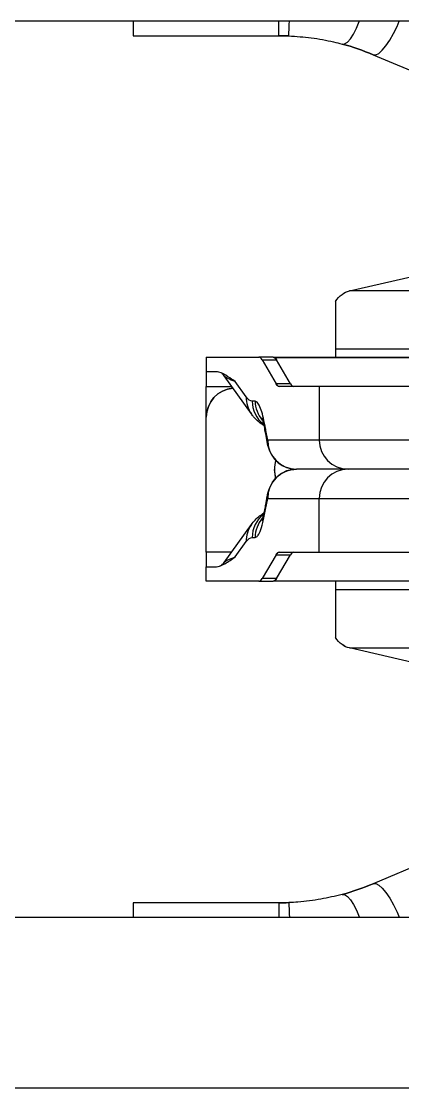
# Model space of a CAD drawing. Header units: inches. Extents: x -1851 to 6314, y -1304 to 4687.
# Drawn here: x 459.54 to 462.63, y 3146.52 to 3155.14 of the extents above; entities that cross this region are included whole.
import ezdxf

# ---------------------------------------------------------------- set-up
doc = ezdxf.new("R2010")
doc.units = ezdxf.units.IN
doc.header["$MEASUREMENT"] = 0

# ---------------------------------------------------------------- blocks, each defined once
blk = doc.blocks.new('2.4.20_7-7_Mid Plan View')
at = {"color": 7, "linetype": 'Continuous', "lineweight": 25}
for p, q in [((8.978616916656481, 1.149999979883432), (8.978616916656481, -1.149999972432852)), ((9.162515842437738, -1.149999972432852), (9.162515842437738, 1.149999979883432)), ((8.943617069244372, 1.115000013262033), (8.943617069244372, -1.115000005811453)), ((8.981566631317126, 0.2124999947845936), (8.978616916656481, 0.2124999947845936)), ((8.981566631317126, 0.1825890280306339), (8.981566631317126, 0.2124999947845936)), ((9.159566127777094, 0.2124999947845936), (9.159566127777094, 0.1825890280306339)), ((9.162515842437738, 0.2124999947845936), (9.159566127777094, 0.2124999947845936)), ((9.047566616058337, 0.1974999941885471), (9.050565921783434, 0.1974999941885471)), ((9.047566616058337, 0.1867254413664341), (9.047566616058337, 0.1974999941885471)), ((9.050565921783434, 0.1974999941885471), (9.050565921783434, 0.1954260803759098)), ((9.053566181182848, 0.1974999941885471), (9.050565921783434, 0.1974999941885471)), ((9.053566181182848, 0.1974999941885471), (9.081232273101794, 0.1974999941885471)), ((9.081232273101794, 0.1974999941885471), (9.087566577911364, 0.1974999941885471)), ((9.090565883636462, 0.1974999941885471), (9.087566577911364, 0.1974999941885471)), ((9.093566143035876, 0.1974999941885471), (9.090565883636462, 0.1974999941885471)), ((9.090565883636462, 0.1954260803759098), (9.090565883636462, 0.1974999941885471)), ((9.093566143035876, 0.1974999941885471), (9.093566143035876, 0.1867254413664341)), ((9.051401340484606, 0.1938375718891621), (9.059206211090075, 0.1882461346685886)), ((9.081926548004137, 0.1882461346685886), (9.089731418609606, 0.1938375718891621)), ((9.052566730499255, 0.1915615536272526), (9.055711948394762, 0.1893080063164234)), ((9.08542081069945, 0.1893080063164234), (9.088566028594958, 0.1915615536272526)), ((9.047566616058337, 0.1867254413664341), (9.047566616058337, 0.183755774050951)), ((9.056566440582262, 0.1880715824663639), (9.056566440582262, 0.1874641515314579)), ((9.084566318511957, 0.1874641515314579), (9.084566318511957, 0.1880715824663639)), ((9.093566143035876, 0.183755774050951), (9.093566143035876, 0.1867254413664341)), ((9.053014003753649, 0.1831702776253223), (9.048118793487536, 0.186063427478075)), ((9.048118793487536, 0.1830937601625919), (9.048118793487536, 0.186063427478075)), ((9.062281810760485, 0.1853283233940601), (9.064566814422594, 0.1848992593586445)), ((9.064566814422594, 0.1848992593586445), (9.064566814422594, 0.1743337400257587)), ((9.075371944427477, 0.1848357059061527), (9.077821933746325, 0.1852980442345142)), ((9.076565944671618, 0.1848992593586445), (9.078850948333727, 0.1853283233940601)), ((9.076565944671618, 0.1743337400257587), (9.076565944671618, 0.1848992593586445)), ((9.093013965606676, 0.186063427478075), (9.088118755340563, 0.1831702776253223)), ((9.093013965606676, 0.186063427478075), (9.093013965606676, 0.1830937601625919)), ((9.047566616058337, 0.1403801031410694), (9.047566616058337, 0.183755774050951)), ((9.048118793487536, 0.1830937601625919), (9.053014003753649, 0.1802006103098392)), ((9.053014003753649, 0.1831702776253223), (9.053014003753649, 0.1802006103098392)), ((9.053566181182848, 0.1825082637369633), (9.053566181182848, 0.1743337400257587)), ((9.087566577911364, 0.1743337400257587), (9.087566577911364, 0.1825082637369633)), ((9.088118755340563, 0.1802006103098392), (9.088118755340563, 0.1831702776253223)), ((9.088118755340563, 0.1802006103098392), (9.093013965606676, 0.1830937601625919)), ((9.093566143035876, 0.183755774050951), (9.093566143035876, 0.1403801031410694)), ((9.070566379547106, 0.1683944053947926), (9.070566379547106, 0.1789599098265171)), ((9.053566181182848, 0.1743337400257587), (9.064566814422594, 0.1743337400257587)), ((9.053566181182848, 0.1743337400257587), (9.053566181182848, 0.07188011333346367)), ((9.064566814422594, 0.1743337400257587), (9.064566814422594, 0.07188011333346367)), ((9.076565944671618, 0.07188011333346367), (9.076565944671618, 0.1743337400257587)), ((9.087566577911364, 0.1743337400257587), (9.076565944671618, 0.1743337400257587)), ((9.087566577911364, 0.07188011333346367), (9.087566577911364, 0.1743337400257587)), ((9.045790874481188, 0.1710000075399876), (9.036044322967516, 0.1710000075399876)), ((9.045790874481188, 0.128426406532526), (9.045790874481188, 0.1710000075399876)), ((9.047566616058337, 0.1710000075399876), (9.045790874481188, 0.1710000075399876)), ((9.095273220062243, 0.1710000075399876), (9.093566143035876, 0.1710000075399876)), ((9.095273220062243, 0.1710000075399876), (9.095273220062243, 0.128426406532526)), ((9.105019771575915, 0.1710000075399876), (9.095273220062243, 0.1710000075399876)), ((9.027237140655505, 0.1391497291624546), (9.033873760223376, 0.1681241132318974)), ((9.033873760223376, 0.1681241132318974), (9.033873760223376, 0.128426406532526)), ((9.070566379547106, 0.07188011333346367), (9.070566379547106, 0.1683944053947926)), ((9.107190334320055, 0.128426406532526), (9.107190334320055, 0.1681241132318974)), ((9.107190334320055, 0.1681241132318974), (9.113826953887926, 0.1391497291624546)), ((9.006639682769762, 0.1128998436033726), (8.985478603363024, 0.1632003970444202)), ((9.155654155731188, 0.1632003970444202), (9.13449307632445, 0.1128998436033726))]:
    blk.add_line(p, q, dxfattribs=at)
at = {"color": 8, "linetype": 'Continuous', "lineweight": 25}
for p, q in [((9.053566181182848, 0.1922866739332676), (9.053566181182848, 0.1974999941885471)), ((9.087566577911364, 0.1974999941885471), (9.087566577911364, 0.1922866739332676)), ((8.981566631317126, 0.1825890280306339), (8.978616916656481, 0.1825890280306339)), ((9.04766389083861, 0.1834765858948231), (9.04766389083861, 0.1413606889545918)), ((9.093468868255602, 0.1413606889545918), (9.093468868255602, 0.1834765858948231)), ((9.159566127777094, 0.1825890280306339), (9.162515842437738, 0.1825890280306339))]:
    blk.add_line(p, q, dxfattribs=at)
at = {"color": 8, "linetype": 'Continuous', "lineweight": 25, "flags": 128}
for points in [[(9.062281810760485, 0.1853283233940601), (9.06284829330443, 0.1853494681417942), (9.063295566558825, 0.1853027231991291)], [(9.078850948333727, 0.1853283233940601), (9.078284465789782, 0.1853494681417942), (9.077820980072008, 0.1852999813854694)], [(8.981607639312731, 0.1805648095905781), (8.98145409774779, 0.1805585958063602), (8.980999195098864, 0.1805401630699635), (8.980260097503649, 0.180510226637125), (8.97926636886596, 0.180469948798418), (8.978616916656481, 0.1804436631500721)], [(9.159525119781488, 0.1805648095905781), (9.15967866134643, 0.1805585958063602), (9.160133563995355, 0.1805401630699635), (9.16087266159057, 0.180510226637125), (9.161866390228266, 0.180469948798418), (9.162515842437738, 0.1804436631500721)], [(8.983278476715075, 0.1696162261068821), (8.983239376068102, 0.1691089607775211), (8.982875072479235, 0.168535266071558), (8.98219987106322, 0.1679194457828999), (8.981243335723864, 0.1672875769436359), (8.980046474456774, 0.1666664220392704), (8.978657924652087, 0.1660822965204716), (8.978616916656481, 0.166066724807024)], [(9.157854282379144, 0.1696162261068821), (9.157893383026117, 0.1691089607775211), (9.158257686614984, 0.168535266071558), (9.158932888031, 0.1679194457828999), (9.159889423370355, 0.1672875769436359), (9.161086284637445, 0.1666664220392704), (9.162474834442133, 0.1660822965204716), (9.162515842437738, 0.166066724807024)], [(8.985478603363024, 0.1632003970444202), (8.985497676849352, 0.1626980192959309), (8.98518773269652, 0.1620802916586399), (8.984564983367907, 0.1613746024668217), (8.983654224395739, 0.1606122888624668), (8.982497417449938, 0.1598271615803242), (8.98114606094359, 0.159054059535265), (8.97966023635863, 0.1583272852003574), (8.978616916656481, 0.1578808464109898)], [(9.155654155731188, 0.1632003970444202), (9.15563508224486, 0.1626980192959309), (9.155945026397692, 0.1620802916586399), (9.156567775726305, 0.1613746024668217), (9.15747853469848, 0.1606122888624668), (9.158635341644281, 0.1598271615803242), (9.159986698150629, 0.159054059535265), (9.16147252273559, 0.1583272852003574), (9.162515842437738, 0.1578808464109898)]]:
    blk.add_lwpolyline(points, dxfattribs=at)
at = {"color": 7, "linetype": 'Continuous', "lineweight": 25, "flags": 128}
blk.add_lwpolyline([(9.068743907928454, 0.1832669265568256), (9.068977558135973, 0.1833244897425175), (9.070526325225817, 0.1834999956190586)], dxfattribs=at)
at = {"color": 7, "linetype": 'Continuous', "lineweight": 25}
for centre, radius, start, end in [((9.08123205448187, 0.1915000014364807), 0.006000000000001273, 5.071083041587992, 90), ((9.04844985984094, 0.1869008548017632), 0.0009004940048676027, 191.2328589594889, 248.4292587916995), ((9.092682899253258, 0.1869008548017632), 0.0009004940048833876, 291.5707412090699, 348.767141040082), ((9.064596255294685, 0.178929128344663), 0.005970203605319637, 0.2954098264737676, 90.28254389036731), ((9.064566346217159, 0.1789599154050165), 0.006000000000003063, 0, 78.42484542471738), ((9.07656634621716, 0.1789599154050165), 0.005999999999999652, 101.575154575236, 180), ((9.07653650379952, 0.178929128344663), 0.005970203605316243, 89.71745610960053, 179.7045901735531), ((9.031566346217158, 0.1825890292047632), 0.05000000000000249, 180, 182.3202151889458), ((9.048449811322602, 0.1839311470177449), 0.0009004385333286092, 191.2309346265793, 248.4311831245182), ((9.052682985918583, 0.1823328907701693), 0.0009004385333288086, 11.23093462678761, 68.43118312413337), ((9.070532054481877, 0.1765000014364659), 0.007000000000001047, 74.73667991958321, 104.8078126904653), ((9.088449773175636, 0.1823328907701693), 0.0009004385333374919, 111.5688168757266, 168.7690653726595), ((9.092682947771596, 0.1839311470177449), 0.0009004385333435183, 291.5688168760508, 348.7690653729501), ((9.10956634621716, 0.1825890292047632), 0.04999999999999909, 357.6797848110543, 0), ((9.052682937400224, 0.1793631829861511), 0.0009004940048858953, 11.23285896011146, 68.42925879052544), ((9.088449821693995, 0.1793631829861226), 0.0009004940048928789, 111.5707412094143, 168.7671410395432), ((9.064596261420153, 0.1683636151221037), 0.005970197525272597, 0.2954944937541811, 90.28260296469156), ((9.07653649767406, 0.1683636151221322), 0.005970197525262629, 89.71739703530682, 179.7045055063403), ((9.031566346217158, 0.1825890292047632), 0.05000000000000238, 195.0377895042695, 202.8159866547315), ((9.10956634621716, 0.1825890292047632), 0.04999999999999993, 337.1840133452677, 344.9622104957305)]:
    blk.add_arc(centre, radius, start, end, dxfattribs=at)
at = {"color": 8, "linetype": 'Continuous', "lineweight": 25}
for centre, radius, start, end in [((9.055883785710964, 0.1835920569212703), 0.00571853176533434, 54.44437644904148, 91.72195165975398), ((9.085246517939812, 0.1836016781096816), 0.005708989364939337, 88.25051496466055, 125.5820237514027), ((9.056576995496801, 0.1820564034183576), 0.00601518830842919, 38.32860172766701, 90.10053756182958), ((9.056570622661976, 0.1814292924580627), 0.006034860522445154, 49.27456143060407, 90.03970523188623), ((9.084556144736457, 0.1820552980886418), 0.006016292979830903, 89.903110656782, 141.6639444091729), ((9.084562129783397, 0.1814293173997896), 0.006034835585332558, 89.96023147878547, 130.7016683444564), ((9.06496676702562, 0.1809102811571393), 0.004008978570258373, 78.43694918407405, 95.72559313843215), ((9.076165631804347, 0.1809225947963569), 0.00399676261900023, 84.2516573870022, 101.4819834724223)]:
    blk.add_arc(centre, radius, start, end, dxfattribs=at)
at = {"color": 8, "linetype": 'Continuous', "lineweight": 25, "extrusion": (0, 0, -1)}
for centre, major_axis, start_param, end_param in [((9.052566346217159, 0.1856222108395684), (-0.001407997862647788, 0.008289600608815126), 0.1648016987791448, 0.8004406874637187), ((9.08856634621716, 0.1856222108395684), (0.001407997862647788, 0.008289600608815126), 5.482744619715909, 6.118383608404133)]:
    blk.add_ellipse(centre, major_axis=major_axis, ratio=0.1648164846434843, start_param=start_param, end_param=end_param, dxfattribs=at)
at = {"color": 7, "linetype": 'Continuous', "lineweight": 25, "extrusion": (0, 0, -1)}
for centre, major_axis, ratio, start_param, end_param in [((9.01256634621716, 0.1880715889469684), (-0.04399999999999916, 0), 0.1432846062742396, 2.944197093739786, 3.141592653589792), ((9.12856634621716, 0.1880715889469684), (-0.04400000000000254, 0), 0.1432846062742285, 0, 0.1973955598500359), ((9.045791192872809, 0.1674036711612246), (-0.0119999999999993, 0), 0.5137614678898509, 0.1171249196963481, 0.6228265854122981), ((9.09527291609093, 0.1674036711612246), (-0.01200000000000272, 0), 0.5137614678897049, 2.518766068177444, 3.024467733893446)]:
    blk.add_ellipse(centre, major_axis=major_axis, ratio=ratio, start_param=start_param, end_param=end_param, dxfattribs=at)
at = {"color": 7, "linetype": 'Continuous', "lineweight": 25}
for points, knots in [([(9.050565921783434, 0.1954260803759098), (9.050588840677872, 0.1952369269240819), (9.050657612114751, 0.1946693448050496), (9.05112869268893, 0.1937251763827703), (9.051841435800494, 0.1926310618349589), (9.05230935361767, 0.1919104468849469), (9.05256354997918, 0.1915658650557077), (9.052566730499255, 0.1915615536272526)], [0, 0, 0, 0, 0.1464037543142244, 0.4393055072735001, 0.7322733593690604, 0.9966501882663106, 1, 1, 1, 1]), ([(9.050622188568102, 0.1949949450790882), (9.050622505803464, 0.1949935293028204), (9.050657436681025, 0.1948376377669376), (9.05077424482322, 0.1945399164731043), (9.051035423768607, 0.1941387848582963), (9.051279470927579, 0.1939378817490933), (9.051401340484606, 0.1938375569880009)], [0, 0, 0, 0, 0.003056852996685747, 0.3365909702571975, 0.6687141742596876, 1, 1, 1, 1]), ([(9.088566028594958, 0.1915615536272526), (9.088569208794315, 0.191565865049057), (9.088935988089236, 0.1920631106867461), (9.089652407504357, 0.1931904776046451), (9.090467865808808, 0.1944747895051933), (9.090549551222619, 0.1952675696584265), (9.090565883636462, 0.1954260803759098)], [0, 0, 0, 0, 0.003349943621589568, 0.3863562700012529, 0.8773063282191439, 1, 1, 1, 1]), ([(9.090502941131586, 0.1949736662209034), (9.090505873635092, 0.1949801548251173), (9.090512838685736, 0.194995566045236), (9.09051321416074, 0.1950125467932367), (9.09051343154906, 0.1950223781168461)], [0, 0, 0, 0, 0.421031182521322, 0.9999999999999999, 0.9999999999999999, 0.9999999999999999, 0.9999999999999999]), ([(9.089731418609606, 0.1938375718891621), (9.089857804582241, 0.1939353928981973), (9.090034227062088, 0.1940719414774321), (9.090151972822877, 0.1942591289335098), (9.090185367584215, 0.1943122185766697)], [0, 0, 0, 0, 0.716382474277987, 1, 1, 1, 1]), ([(9.056566440582262, 0.1874641515314579), (9.056626851923934, 0.1872966972543111), (9.056749414745017, 0.1869569652099301), (9.05778231939507, 0.1864194741465042), (9.059524444371132, 0.1858591784844918), (9.061353022198691, 0.1855071360965894), (9.062281810760485, 0.1853283233940601)], [0, 0, 0, 0, 0.2156751650748037, 0.4375628141798842, 0.714321579839608, 1, 1, 1, 1]), ([(9.059206211090075, 0.1882461346685886), (9.059517812170636, 0.1880060562774872), (9.06012611762814, 0.1875373769158273), (9.060961774494114, 0.1866763577442896), (9.061406821834037, 0.1859573397156566), (9.061602794647204, 0.1856407262384892)], [0, 0, 0, 0, 0.3701808604329945, 0.722664495441537, 1, 1, 1, 1]), ([(9.060078823089587, 0.1860664077103138), (9.060075922717584, 0.1860677139539177), (9.060067178403525, 0.1860716521398444), (9.060329821711765, 0.185972406826636), (9.060853417419619, 0.1858180913876595), (9.061710059335976, 0.1856094162238833), (9.062554494801002, 0.1854301283318307), (9.063181828329522, 0.1853263137100214), (9.063337528228754, 0.1853005476295948)], [0, 0, 0, 0, 0.0826311484429938, 0.2491241510854437, 0.4410219264891492, 0.664562483257165, 0.9167466982438981, 1, 1, 1, 1]), ([(9.0777914161682, 0.1853010393679142), (9.07797606572468, 0.1853315622740865), (9.078640358429002, 0.1854413710614438), (9.079514696414439, 0.1856297167890659), (9.080375428144219, 0.1858438202400521), (9.080874418692982, 0.1859952989325961), (9.081090083952194, 0.1860836687937137), (9.081056940680835, 0.1860676353917086), (9.08105012130736, 0.1860643364489079)], [0, 0, 0, 0, 0.09870386337009038, 0.3550956610743789, 0.5854891529794876, 0.7843541905473769, 0.9556299287259318, 0.9999999999999999, 0.9999999999999999, 0.9999999999999999, 0.9999999999999999]), ([(9.078850948333727, 0.1853283233940601), (9.079068057056208, 0.1853671667884669), (9.080037399862125, 0.1855405940211199), (9.08157013607573, 0.1858739113579873), (9.083177481758167, 0.1863570894033728), (9.084327938098259, 0.1868915001238634), (9.084485999326954, 0.1872712040756142), (9.084566318511957, 0.1874641515314579)], [0, 0, 0, 0, 0.06392065953731857, 0.2853917187922155, 0.5110502618625073, 0.7515390409640716, 1, 1, 1, 1]), ([(9.079542362213122, 0.1856420077383518), (9.079603261430197, 0.1857612198304253), (9.079866908583956, 0.1862773172497327), (9.080492424553004, 0.187004246941683), (9.081237084392992, 0.1877324510542451), (9.081727271375438, 0.1880976639774019), (9.081926548004137, 0.1882461346685886)], [0, 0, 0, 0, 0.09665601088509651, 0.4184467943460503, 0.763580090081565, 1, 1, 1, 1]), ([(9.063293659210192, 0.1852939315140247), (9.063876368889726, 0.1851958266385338), (9.064730567953408, 0.1850520138690968), (9.065510896226439, 0.1848864947648963), (9.065758907318102, 0.1848338879644871)], [0, 0, 0, 0, 0.6821708244687409, 0.9999999999999999, 0.9999999999999999, 0.9999999999999999, 0.9999999999999999]), ([(8.983278476715075, 0.1696162261068821), (8.982931096669038, 0.1710557646458426), (8.982226694012557, 0.1739748003892601), (8.981756582672514, 0.1777176260818578), (8.98164052556957, 0.1799361598255587), (8.981607639312731, 0.1805648095905781)], [0, 0, 0, 0, 0.4108227640532818, 0.8330491334723662, 0.9999999999999999, 0.9999999999999999, 0.9999999999999999, 0.9999999999999999]), ([(9.159525119781488, 0.1805648095905781), (9.159419762176054, 0.1790192860632658), (9.159205834315937, 0.1758811116559116), (9.158526289223683, 0.1722350729991717), (9.1580025261196, 0.1701939399532932), (9.157854282379144, 0.1696162261068821)], [0, 0, 0, 0, 0.4102900164982711, 0.8330909278372, 1, 1, 1, 1])]:
    blk.add_open_spline(points, degree=3, knots=knots, dxfattribs=at)
blk = doc.blocks.new('2.4.20_8_Plan View')
at = {"color": 7, "linetype": 'Continuous', "lineweight": 25}
for p, q in [((9.323470592498765, -1.149999976158171), (9.323470592498765, 1.149999976158114)), ((9.507369041442857, 1.149999976158142), (9.507369041442857, -1.149999976158142)), ((9.542368888854973, 1.115000009536743), (9.542368888854973, -1.115000009536743)), ((9.323470592498765, 0.2124999910593033), (9.326419830322251, 0.2124999910593033)), ((9.326419830322251, 0.2124999910593033), (9.326419830322251, 0.1825890243053436)), ((9.504420280456529, 0.1825890243053436), (9.504420280456529, 0.2124999910593033)), ((9.504420280456529, 0.2124999910593033), (9.507369041442857, 0.2124999910593033)), ((9.392419815063462, 0.1974999904632568), (9.395419597625718, 0.1974999904632568)), ((9.392419815063462, 0.1974999904632568), (9.392419815063462, 0.1867254376411438)), ((9.395419597625718, 0.1954260766506195), (9.395419597625718, 0.1974999904632568)), ((9.395419597625718, 0.1974999904632568), (9.398419857025132, 0.1974999904632568)), ((9.404754161834703, 0.1974999904632568), (9.398419857025132, 0.1974999904632568)), ((9.43241977691649, 0.1974999904632568), (9.404754161834703, 0.1974999904632568)), ((9.43241977691649, 0.1974999904632568), (9.435420036315904, 0.1974999904632568)), ((9.43841981887816, 0.1974999904632568), (9.435420036315904, 0.1974999904632568)), ((9.435420036315904, 0.1974999904632568), (9.435420036315904, 0.1954260766506195)), ((9.43841981887816, 0.1867254376411438), (9.43841981887816, 0.1974999904632568)), ((9.404059886932359, 0.1882461309432983), (9.39625501632689, 0.1938375681638718)), ((9.434584617614732, 0.1938375681638718), (9.426779747009263, 0.1882461309432983)), ((9.400565147399888, 0.1893080025911331), (9.39741992950438, 0.1915615499019623)), ((9.433419704437242, 0.1915615499019623), (9.430274486541734, 0.1893080025911331)), ((9.392419815063462, 0.1837557703256607), (9.392419815063462, 0.1867254376411438)), ((9.401419639587388, 0.1874641478061676), (9.401419639587388, 0.1880715787410736)), ((9.429419994354234, 0.1880715787410736), (9.429419994354234, 0.1874641478061676)), ((9.43841981887816, 0.1867254376411438), (9.43841981887816, 0.1837557703256607)), ((9.392971992492662, 0.1860634237527847), (9.397867679595933, 0.183170273900032)), ((9.392971992492662, 0.1860634237527847), (9.392971992492662, 0.1830937564373016)), ((9.40942001342772, 0.1848992556333542), (9.40713500976561, 0.1853283196687698)), ((9.410614013671868, 0.1848357021808624), (9.408164501190171, 0.1852980405092239)), ((9.40942001342772, 0.1743337363004684), (9.40942001342772, 0.1848992556333542)), ((9.423704624176011, 0.1853283196687698), (9.421419620513902, 0.1848992556333542)), ((9.421419620513902, 0.1848992556333542), (9.421419620513902, 0.1743337363004684)), ((9.432971954345689, 0.183170273900032), (9.43786764144896, 0.1860634237527847)), ((9.43786764144896, 0.1830937564373016), (9.43786764144896, 0.1860634237527847)), ((9.392419815063462, 0.1837557703256607), (9.392419815063462, 0.1403800994157791)), ((9.397867679595933, 0.180200606584549), (9.392971992492662, 0.1830937564373016)), ((9.397867679595933, 0.180200606584549), (9.397867679595933, 0.183170273900032)), ((9.398419857025132, 0.1743337363004684), (9.398419857025132, 0.182508260011673)), ((9.43241977691649, 0.182508260011673), (9.43241977691649, 0.1743337363004684)), ((9.432971954345689, 0.183170273900032), (9.432971954345689, 0.180200606584549)), ((9.43786764144896, 0.1830937564373016), (9.432971954345689, 0.180200606584549)), ((9.43841981887816, 0.1403800994157791), (9.43841981887816, 0.1837557703256607)), ((9.41542005538939, 0.1683944016695023), (9.41542005538939, 0.1789599061012268)), ((9.398419857025132, 0.07188010960817337), (9.398419857025132, 0.1743337363004684)), ((9.398419857025132, 0.1743337363004684), (9.40942001342772, 0.1743337363004684)), ((9.40942001342772, 0.07188010960817337), (9.40942001342772, 0.1743337363004684)), ((9.421419620513902, 0.1743337363004684), (9.421419620513902, 0.07188010960817337)), ((9.43241977691649, 0.1743337363004684), (9.421419620513902, 0.1743337363004684)), ((9.43241977691649, 0.1743337363004684), (9.43241977691649, 0.07188010960817337)), ((9.380966663360589, 0.1710000038146973), (9.390713214874253, 0.1710000038146973)), ((9.390713214874253, 0.1710000038146973), (9.390713214874253, 0.1284264028072357)), ((9.390713214874253, 0.1710000038146973), (9.392419815063462, 0.1710000038146973)), ((9.43841981887816, 0.1710000038146973), (9.44019508361815, 0.1710000038146973)), ((9.44019508361815, 0.1284264028072357), (9.44019508361815, 0.1710000038146973)), ((9.44019508361815, 0.1710000038146973), (9.449941635131822, 0.1710000038146973)), ((9.378795623779283, 0.1681241095066071), (9.37215948104857, 0.1391497254371643)), ((9.378795623779283, 0.1284264028072357), (9.378795623779283, 0.1681241095066071)), ((9.41542005538939, 0.07188010960817337), (9.41542005538939, 0.1683944016695023)), ((9.45211267471312, 0.1681241095066071), (9.45211267471312, 0.1284264028072357)), ((9.458748340606675, 0.1391497254371643), (9.45211267471312, 0.1681241095066071)), ((9.330332279205308, 0.1632003933191299), (9.351492881774888, 0.1128998398780823)), ((9.479346752166734, 0.1128998398780823), (9.500507354736321, 0.1632003933191299))]:
    blk.add_line(p, q, dxfattribs=at)
at = {"color": 8, "linetype": 'Continuous', "lineweight": 25}
for p, q in [((9.398419857025132, 0.1974999904632568), (9.398419857025132, 0.1922866702079773)), ((9.43241977691649, 0.1922866702079773), (9.43241977691649, 0.1974999904632568)), ((9.326419830322251, 0.1825890243053436), (9.323470592498765, 0.1825890243053436)), ((9.392517089843736, 0.1413606852293015), (9.392517089843736, 0.1834765821695328)), ((9.438322544097886, 0.1834765821695328), (9.438322544097886, 0.1413606852293015)), ((9.504420280456529, 0.1825890243053436), (9.507369041442857, 0.1825890243053436))]:
    blk.add_line(p, q, dxfattribs=at)
at = {"color": 8, "linetype": 'Continuous', "lineweight": 25, "flags": 128}
for points in [[(9.40713500976561, 0.1853283196687698), (9.407701969146714, 0.1853494644165039), (9.40816497802733, 0.1852999776601791)], [(9.423704624176011, 0.1853283196687698), (9.423137664794908, 0.1853494644165039), (9.422690868377671, 0.1853027194738388)], [(9.326460838317857, 0.1805648058652878), (9.326307296752915, 0.1805585920810699), (9.32585239410399, 0.1805401593446732), (9.325113773345933, 0.1805102229118347), (9.32411956787108, 0.1804699450731277), (9.323470592498765, 0.1804436594247818)], [(9.504379272460923, 0.1805648058652878), (9.504532814025865, 0.1805585920810699), (9.50498771667479, 0.1805401593446732), (9.505725860595689, 0.1805102229118347), (9.506719589233384, 0.1804699450731277), (9.507369041442857, 0.1804436594247818)], [(9.328132152557359, 0.1696162223815918), (9.328093051910386, 0.1691089570522308), (9.32772827148436, 0.1685352623462677), (9.327053546905503, 0.1679194420576096), (9.326097011566148, 0.1672875732183456), (9.3248996734619, 0.1666664183139801), (9.32351160049437, 0.1660822927951813), (9.323470592498765, 0.1660667210817337)], [(9.502707481384263, 0.1696162223815918), (9.502746582031236, 0.1691089570522308), (9.50311183929442, 0.1685352623462677), (9.503786087036119, 0.1679194420576096), (9.504742622375474, 0.1672875732183456), (9.50594043731688, 0.1666664183139801), (9.507328033447251, 0.1660822927951813), (9.507369041442857, 0.1660667210817337)], [(9.330332279205308, 0.1632003933191299), (9.330350875854478, 0.1626980155706406), (9.330041408538804, 0.1620802879333496), (9.32941818237304, 0.1613745987415314), (9.328507900238023, 0.1606122851371765), (9.32735109329223, 0.1598271578550339), (9.325999736785874, 0.1590540558099747), (9.324513435363755, 0.1583272814750671), (9.323470592498765, 0.1578808426856995)], [(9.500507354736321, 0.1632003933191299), (9.500489234924302, 0.1626980155706406), (9.500798225402818, 0.1620802879333496), (9.501421928405748, 0.1613745987415314), (9.502331733703599, 0.1606122851371765), (9.5034885406494, 0.1598271578550339), (9.504839897155748, 0.1590540558099747), (9.506325721740708, 0.1583272814750671), (9.507369041442857, 0.1578808426856995)]]:
    blk.add_lwpolyline(points, dxfattribs=at)
at = {"color": 7, "linetype": 'Continuous', "lineweight": 25}
for centre, radius, start, end in [((9.404754111615773, 0.1914999977111904), 0.005999999999997947, 90, 174.9289169583989), ((9.421389237979696, 0.1789300758284469), 0.005969257126441764, 89.70837267343417, 179.713673609741), ((9.37641981988049, 0.1825890254794729), 0.04999999999999568, 180, 182.3202151889458), ((9.393306026248467, 0.1839336588338654), 0.0009038885914669945, 191.3501028506914, 248.3120149003808), ((9.397533645840134, 0.1823303715034683), 0.0009038885914613045, 11.35010285098205, 68.31201490070316), ((9.433305988101509, 0.1823303715034399), 0.0009038885914790228, 111.6879850997796, 168.6498971483394), ((9.437533607693133, 0.1839336588338938), 0.0009038885914953579, 291.6879851008299, 348.6498971485886), ((9.454419819880492, 0.1825890254794729), 0.05000000000000222, 357.6797848110535, 0), ((9.37641981988049, 0.1825890254794729), 0.05000000000000081, 195.0377895042695, 202.8159866547315), ((9.454419819880492, 0.1825890254794729), 0.05000000000000158, 337.1840133452676, 344.9622104957431)]:
    blk.add_arc(centre, radius, start, end, dxfattribs=at)
at = {"color": 8, "linetype": 'Continuous', "lineweight": 25}
blk.add_arc((9.409819916106443, 0.1809080601233575), 0.004011179845314765, 78.54691672426607, 95.72172383573795, dxfattribs=at)
for centre, major_axis, start_param, end_param in [((9.39741981988049, 0.1856222071142781), (-0.001407997862647788, 0.008289600608815126), 5.482744619716515, 6.118383608404329), ((9.433419819880491, 0.1856222071142781), (0.001407997862647788, 0.008289600608815126), 0.1648016987753416, 0.8004406874631126)]:
    blk.add_ellipse(centre, major_axis=major_axis, ratio=0.1648164846436843, start_param=start_param, end_param=end_param, dxfattribs=at)
at = {"color": 7, "linetype": 'Continuous', "lineweight": 25}
for centre, major_axis, ratio, start_param, end_param in [((9.35741981988049, 0.1880715852216781), (0.04400000000000082, 0), 0.143284606274234, 0, 0.1973955598500057), ((9.47341981988049, 0.1880715852216781), (0.04400000000000082, 0), 0.143284606274234, 2.944197093739758, 3.141592653589792), ((9.390713250006726, 0.1674036674359343), (0.01200000000000272, 0), 0.5137614678897049, 2.51876606817736, 3.024467733893479), ((9.440194973224841, 0.1674036674359343), (0.01199999999999589, 0), 0.513761467889997, 0.1171249196963152, 0.6228265854121634)]:
    blk.add_ellipse(centre, major_axis=major_axis, ratio=ratio, start_param=start_param, end_param=end_param, dxfattribs=at)
for points, knots in [([(9.39741992950438, 0.1915615499019623), (9.39741690904308, 0.1915658613351638), (9.397068368342978, 0.1920633714170776), (9.39632161696801, 0.1931903025561041), (9.395520410390773, 0.1944748010663204), (9.395436395842253, 0.1952675676241427), (9.395419597625718, 0.1954260766506195)], [0, 0, 0, 0, 0.003348172957694179, 0.3863563975652149, 0.8773055585446405, 0.9999999999999999, 0.9999999999999999, 0.9999999999999999, 0.9999999999999999]), ([(9.39548301696776, 0.1949736624956131), (9.395480301428279, 0.1949801657628143), (9.395473815413013, 0.1949956986948109), (9.395473000360056, 0.19501256791213), (9.395472526550279, 0.1950223743915558)], [0, 0, 0, 0, 0.418676086706087, 1, 1, 1, 1]), ([(9.435420036315904, 0.1954260766506195), (9.435397380767277, 0.1952369221258152), (9.435329399244424, 0.1946693343416257), (9.434854932905623, 0.1937252073811351), (9.434151809575532, 0.192630956196723), (9.43366425356868, 0.1919106268300084), (9.433422724860705, 0.1915658613470157), (9.433419704437242, 0.1915615499019623)], [0, 0, 0, 0, 0.1464034919354393, 0.4393066127971498, 0.7322732034053065, 0.9966519578356722, 1, 1, 1, 1]), ([(9.435363769531236, 0.1949949413537979), (9.435363612004501, 0.1949935254538389), (9.435345952526, 0.1948347964984407), (9.435204529710788, 0.1945410349879353), (9.434952410727902, 0.1941385973477452), (9.43470708933694, 0.193937798172783), (9.434584617614732, 0.1938375532627106)], [0, 0, 0, 0, 0.003001591359810792, 0.3364923229953519, 0.6687572674302206, 0.9999999999999999, 0.9999999999999999, 0.9999999999999999, 0.9999999999999999]), ([(9.39625501632689, 0.1938375681638718), (9.396128435878538, 0.193935352535334), (9.395951779166936, 0.1940718212059664), (9.395833982053048, 0.1942591214913136), (9.395800590515123, 0.1943122148513794)], [0, 0, 0, 0, 0.7165334801069142, 0.9999999999999999, 0.9999999999999999, 0.9999999999999999, 0.9999999999999999]), ([(9.40713500976561, 0.1853283196687698), (9.406918071166174, 0.185367164408774), (9.405949277416468, 0.185540635342079), (9.404416335552455, 0.1858739139814816), (9.402808219026745, 0.1863570578442477), (9.40165879748811, 0.1868915146244774), (9.401500221926383, 0.1872712036424105), (9.401419639587388, 0.1874641478061676)], [0, 0, 0, 0, 0.06390344808019986, 0.2853768819555706, 0.5110502418660193, 0.7515334978071271, 1, 1, 1, 1]), ([(9.406444072723382, 0.1856420040130615), (9.406382998424512, 0.1857612135001148), (9.406118644940946, 0.1862771988452323), (9.405493593758308, 0.1870042258759383), (9.40474938441831, 0.1877324788600845), (9.40425918101755, 0.188097663654986), (9.404059886932359, 0.1882461309432983)], [0, 0, 0, 0, 0.09668123313090407, 0.4184742395398033, 0.7635784568801807, 1, 1, 1, 1]), ([(9.408195018768296, 0.1853010356426239), (9.40801018281934, 0.1853315563560614), (9.407345419220064, 0.1854413242850512), (9.40647193304094, 0.1856297375238114), (9.40561088574983, 0.1858438125694306), (9.405112250285697, 0.1859952988590123), (9.404895839239622, 0.1860836651610214), (9.404929011634835, 0.1860676315985472), (9.404935836791978, 0.1860643327236176)], [0, 0, 0, 0, 0.09873375019314183, 0.3550965248620933, 0.5854873525835438, 0.7843500905509587, 0.9556304418047424, 1, 1, 1, 1]), ([(9.425907135009751, 0.1860664039850235), (9.425910244443578, 0.1860677098089809), (9.425919619421094, 0.1860716468827377), (9.425655664334982, 0.1859724164361296), (9.425133428765662, 0.1858180632490303), (9.424275561351664, 0.1856094470615517), (9.423431946601596, 0.1854301131562863), (9.42280461773916, 0.1853263093372277), (9.42264890670775, 0.1853005439043045)], [0, 0, 0, 0, 0.08263162207919215, 0.2491352586562822, 0.4410201192000657, 0.6645847182305983, 0.9167456455418147, 1, 1, 1, 1]), ([(9.429419994354234, 0.1874641478061676), (9.42935958301257, 0.1872966935290208), (9.429237020191486, 0.1869569614846398), (9.428204115541426, 0.1864194704212139), (9.426461990565372, 0.1858591747592016), (9.424633412737812, 0.1855071323712991), (9.423704624176011, 0.1853283196687698)], [0, 0, 0, 0, 0.2156751650748037, 0.4375628141798842, 0.714321579839608, 1, 1, 1, 1]), ([(9.426779747009263, 0.1882461309432983), (9.426468341253013, 0.1880060448822576), (9.425860391595862, 0.1875373308795076), (9.425024641783729, 0.1866763567728356), (9.42457960739813, 0.1859573368322742), (9.424383640289292, 0.1856407225131989)], [0, 0, 0, 0, 0.3701608031540423, 0.72265566338924, 1, 1, 1, 1]), ([(9.422692775726304, 0.1852939277887344), (9.42211006604677, 0.1851958229132435), (9.421255866983088, 0.1850520101438065), (9.420475538710065, 0.184886491039606), (9.420227527618394, 0.1848338842391968)], [0, 0, 0, 0, 0.6821708244687409, 0.9999999999999999, 0.9999999999999999, 0.9999999999999999, 0.9999999999999999]), ([(9.326460838317857, 0.1805648058652878), (9.326566141145868, 0.1790192729150704), (9.326779959668144, 0.175881051674537), (9.327460193259526, 0.1722351042085677), (9.327983920746291, 0.1701939383197839), (9.328132152557359, 0.1696162223815918)], [0, 0, 0, 0, 0.4102869994535283, 0.8330921551937489, 1, 1, 1, 1]), ([(9.502707481384263, 0.1696162223815918), (9.503054937239781, 0.1710557564163082), (9.503759493619519, 0.1739747830262104), (9.50422866928443, 0.1777176831646443), (9.504346019165368, 0.1799361590142894), (9.504379272460923, 0.1805648058652878)], [0, 0, 0, 0, 0.4108207100950819, 0.8330449685422592, 1, 1, 1, 1])]:
    blk.add_open_spline(points, degree=3, knots=knots, dxfattribs=at)

msp = doc.modelspace()

# ---------------------------------------------------------------- block references
at = {"yscale": 39.37008, "zscale": 39.37008, "rotation": 90}
for name, p, xscale in [('2.4.20_8_Plan View', (468.8136477883781, 3522.203801379043), -39.37008), ('2.4.20_7-7_Mid Plan View', (468.8136479350469, 2794.409055329793), 39.37008)]:
    msp.add_blockref(name, p, dxfattribs=dict(at, xscale=xscale))

doc.saveas('drawing.dxf')
